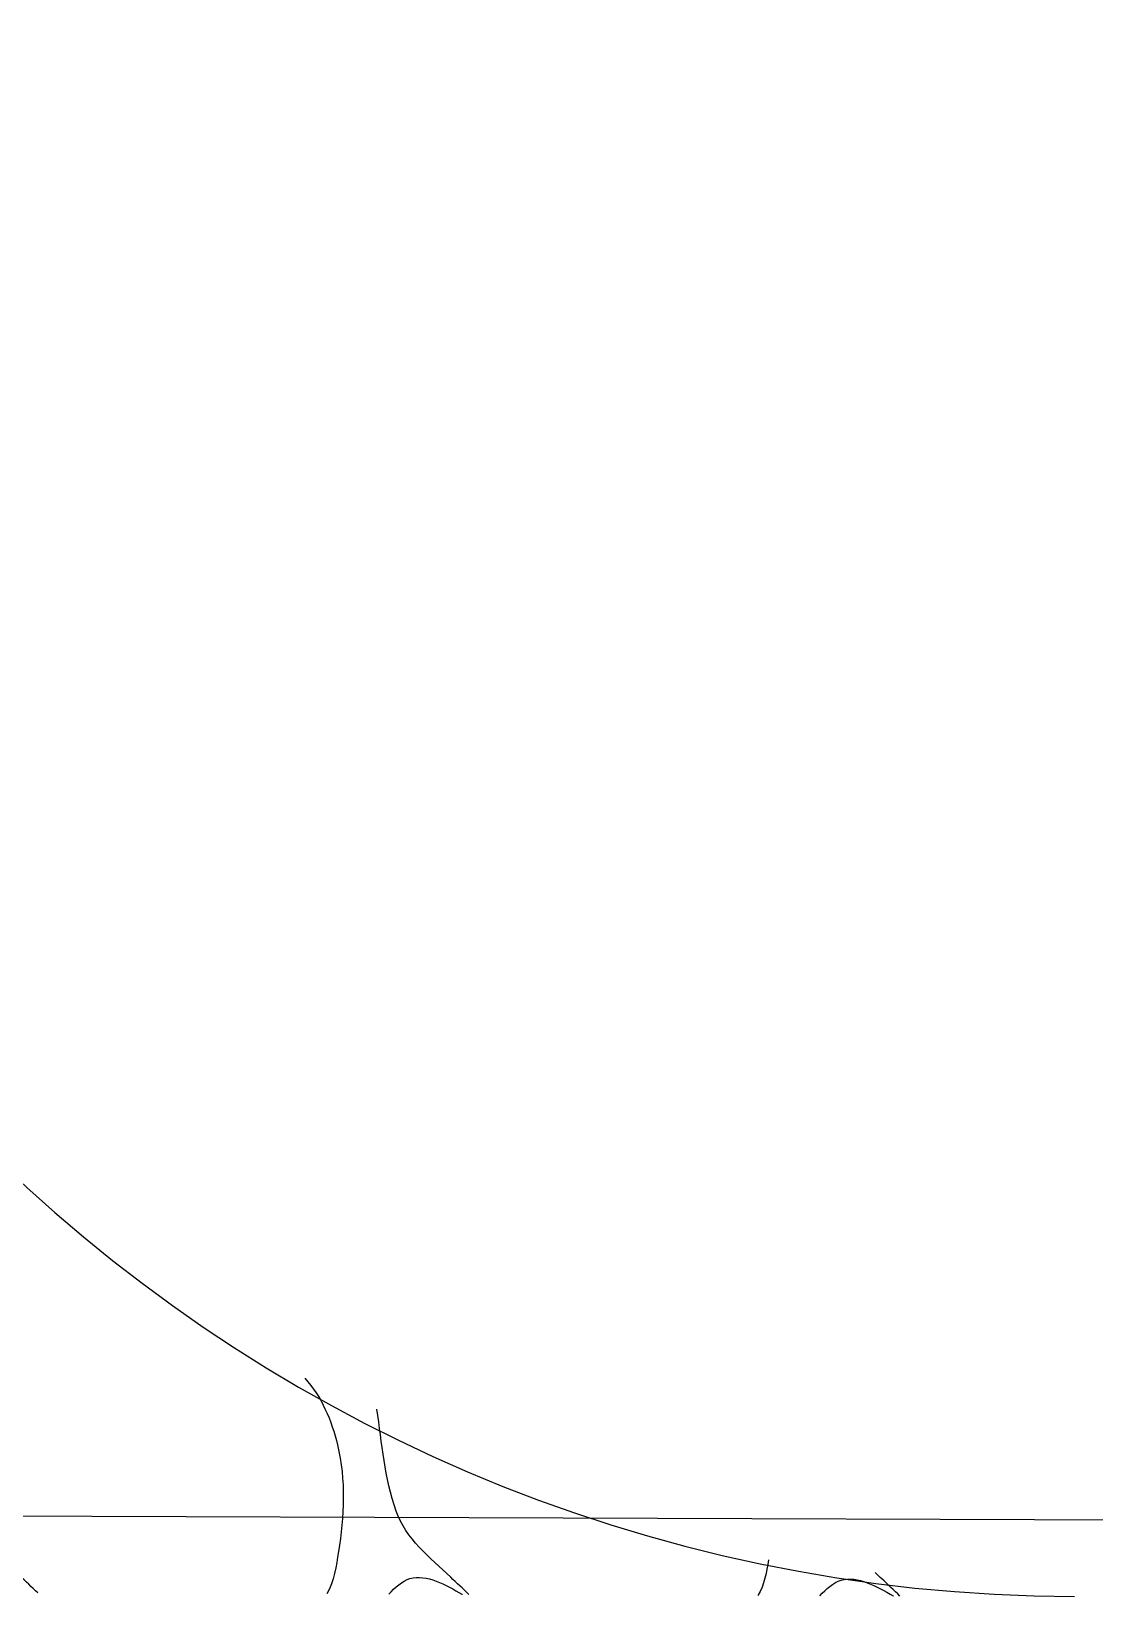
# Model space of a CAD drawing. Header units: feet. Extents: x -406 to 2003, y 7035 to 10885.
# Drawn here: x 662.08 to 670.66, y 8277.43 to 8290.08 of the extents above; entities that cross this region are included whole.
import ezdxf

# ---------------------------------------------------------------- set-up
doc = ezdxf.new("R2010")
doc.units = ezdxf.units.FT
doc.header["$LTSCALE"] = 40
doc.header["$MEASUREMENT"] = 0
doc.layers.add('1', color=7, linetype='Continuous')
doc.layers.add('existing pavement', color=4, linetype='Continuous')

msp = doc.modelspace()

# ---------------------------------------------------------------- linework, layer by layer
at = {"layer": '1', "color": 4, "linetype": 'Continuous'}
msp.add_arc((670.549, 8290.029, -4.663), 12.6, 179.7844, 269.7844, dxfattribs=at)
for points, knots in [([(662.129, 8277.46, -4.663), (662.08, 8277.506, -4.663), (662.032, 8277.553, -4.663), (661.983, 8277.599, -4.663), (661.815, 8277.758, -4.663), (661.654, 8277.925, -4.663), (661.543, 8278.133, -4.663), (661.364, 8278.468, -4.663), (661.437, 8278.874, -4.663), (661.331, 8279.223, -4.663), (661.276, 8279.407, -4.663), (661.175, 8279.584, -4.663), (661.118, 8279.768, -4.663), (661.044, 8280.006, -4.663), (661.181, 8280.289, -4.663), (661.121, 8280.528, -4.663)], [0, 0, 0, 0, 0.060153, 0.060153, 0.060153, 0.266956, 0.266956, 0.266956, 0.598327, 0.598327, 0.598327, 0.773131, 0.773131, 0.773131, 1, 1, 1, 1]), ([(664.286, 8279.194, -4.663), (664.422, 8279.045, -4.663), (664.502, 8278.852, -4.663), (664.55, 8278.655, -4.663), (664.618, 8278.373, -4.663), (664.604, 8278.076, -4.663), (664.558, 8277.793, -4.663), (664.539, 8277.677, -4.663), (664.525, 8277.554, -4.663), (664.464, 8277.452, -4.663)], [0, 0, 0, 0, 0.330175, 0.330175, 0.330175, 0.80483, 0.80483, 0.80483, 1, 1, 1, 1]), ([(665.611, 8277.447, -4.663), (665.562, 8277.493, -4.663), (665.513, 8277.54, -4.663), (665.464, 8277.586, -4.663), (665.297, 8277.745, -4.663), (665.101, 8277.897, -4.663), (665.024, 8278.12, -4.663), (664.93, 8278.39, -4.663), (664.908, 8278.668, -4.663), (664.868, 8278.944, -4.663)], [0, 0, 0, 0, 0.116271, 0.116271, 0.116271, 0.516003, 0.516003, 0.516003, 1, 1, 1, 1]), ([(664.964, 8277.45, -4.663), (665.014, 8277.501, -4.663), (665.072, 8277.557, -4.663), (665.135, 8277.576, -4.663), (665.265, 8277.613, -4.663), (665.429, 8277.524, -4.663), (665.554, 8277.449, -4.663), (665.556, 8277.449, -4.663), (665.557, 8277.448, -4.663), (665.558, 8277.447, -4.663)], [0, 0, 0, 0, 0.325039, 0.325039, 0.325039, 0.994383, 0.994383, 0.994383, 1, 1, 1, 1]), ([(668.446, 8277.437, -4.663), (668.495, 8277.488, -4.663), (668.554, 8277.544, -4.663), (668.617, 8277.563, -4.663), (668.747, 8277.6, -4.663), (668.91, 8277.511, -4.663), (669.036, 8277.436, -4.663), (669.037, 8277.436, -4.663), (669.038, 8277.435, -4.663), (669.039, 8277.434, -4.663)], [0, 0, 0, 0, 0.325039, 0.325039, 0.325039, 0.994383, 0.994383, 0.994383, 1, 1, 1, 1]), ([(669.092, 8277.434, -4.663), (669.043, 8277.48, -4.663), (668.995, 8277.527, -4.663), (668.946, 8277.573, -4.663), (668.928, 8277.589, -4.663), (668.91, 8277.606, -4.663), (668.892, 8277.623, -4.663)], [0, 0, 0, 0, 0.733729, 0.733729, 0.733729, 1, 1, 1, 1])]:
    msp.add_open_spline(points, degree=3, knots=knots, dxfattribs=at)
msp.add_open_spline([(668.031, 8277.727, -4.663), (668.015, 8277.628, -4.663), (667.997, 8277.526, -4.663), (667.945, 8277.438, -4.663)], degree=3, dxfattribs=at)
at = {"layer": 'existing pavement', "color": 7, "linetype": 'Continuous'}
msp.add_line((751.358, 8277.762, -6.84), (646.889, 8278.131, -5.13), dxfattribs=at)
msp.add_line((751.358, 8277.762, -6.84), (646.889, 8278.131, -5.13), dxfattribs=at)

doc.saveas('drawing.dxf')
